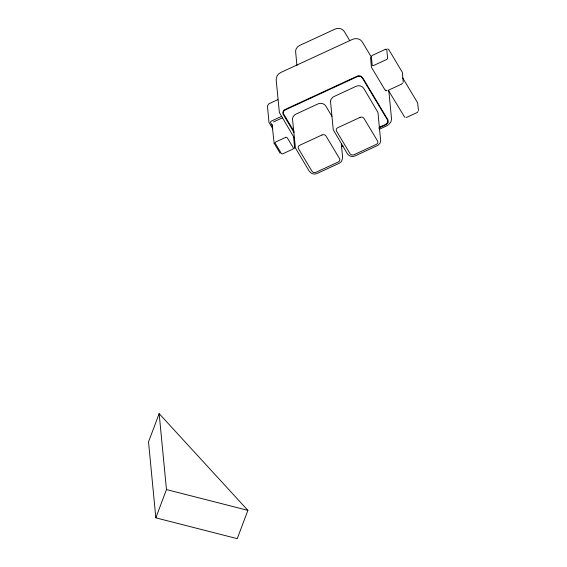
<?xml version="1.0" encoding="UTF-8"?>
<svg xmlns="http://www.w3.org/2000/svg" width="567" height="567" viewBox="0 0 567 567"><rect width="100%" height="100%" fill="white"/><g stroke="black" fill="none" stroke-linecap="round" stroke-linejoin="round"><path stroke-width="0.85" d="M294.564 147.314L294.202 148.611M370.542 57.317L371.42 67.26L384.908 89.813L386.992 90.805M403.243 82.272L402.357 72.328L388.877 49.783L387.771 48.932M159.15 413.634L148.519 441.92L155.833 517.841L237.254 538.65L247.885 510.364L159.15 413.634L166.464 489.562L155.833 517.841M388.515 124.825L390.982 121.785L391.528 118.864L388.87 91.237M387.757 125.342L379.847 129.042M277.837 99.643L268.928 103.782L267.454 105.823L268.935 122.196L272.833 128.922M281.601 116.341L271.508 121.005A1.673 1.432 -5.5 0 0 270.771 122.954L272.557 125.924M273.528 121.94L282.529 117.787M379.259 127.235C381.492 125.704 389.331 124.612 387.516 120.02L362.086 77.587L360.825 76.467L358.457 76.12L284.315 110.395L283.337 111.968L283.408 113.641L294.011 131.395M378.699 128.099L385.865 124.79A4.827 4.139 -5.5 0 0 387.218 123.875L388.275 122.174L387.998 119.977L362.547 77.523L360.647 76.077L358.457 75.879A4.827 4.139 -5.5 0 0 356.827 76.339L285.378 109.353A5.039 4.323 -5.5 0 0 283.961 110.31L282.862 112.082L282.947 113.96L294.025 132.515M341.561 146.733L343.155 145.995M317.038 173.502L339.371 163.183L341.568 161.411L342.652 157.711L341.313 143.855M316.45 173.736L314.295 174.055L312.19 173.644M166.464 489.562L247.885 510.364M386.177 90.72L385.787 90.578M311.559 173.353L309.376 171.383L295.428 147.994L292.473 118.786L293.096 116.667L295.201 114.477L318.087 103.86C320.709 102.648 324.189 103.492 325.749 105.979L331.922 116.292M371.059 56.594L362.107 41.653C360.073 38.499 355.608 37.904 352.376 39.414L280.757 72.505L278.525 74.022L277.121 75.758L276.143 79.522L279.382 112.535L294.599 138.454M404.654 117.156L388.402 90.429M272.075 124.534L274.152 143.274M402.754 78.005L417.61 102.825L418.481 110.494M349.697 40.548L344.275 31.504C342.44 28.563 338.336 27.563 335.246 29.002L299.482 45.523L297.42 46.99L296.009 49.194L295.598 51.193L296.924 65.602M274.095 143.167L280.091 153.182M293.628 137.349L294.564 147.448M402.379 83.115A1.673 0.794 -30.9 0 1 402.322 83.25M402.031 83.675A1.673 0.794 -30.9 0 1 401.734 83.959M401.386 84.207A1.673 0.794 -30.9 0 1 401.004 84.412L388.579 90.153A1.673 0.794 -30.9 0 1 388.189 90.302M417.907 111.479A1.304 0.617 -30.9 0 1 416.809 112.684L407.12 117.156A1.304 0.617 -30.9 0 1 405.915 117.107M330.504 101.21L333.247 129.786L347.408 153.806C348.967 156.301 352.447 157.144 355.07 155.925L377.955 145.315L380.06 143.118L380.684 141.006L377.941 112.436L363.78 88.409C362.221 85.915 358.741 85.071 356.119 86.29L333.233 96.9L331.128 99.097L330.504 101.21M385.199 49.435L372.781 55.176A1.673 0.794 -30.9 0 0 371.378 56.721L372.2 65.269A1.673 0.794 -30.9 0 0 373.766 65.439L386.191 59.698A1.673 0.794 -30.9 0 0 387.594 58.16L386.772 49.605A1.673 0.794 -30.9 0 0 385.199 49.435M285.562 137.427L275.874 141.906A1.304 1.12 -5.5 0 0 275.307 143.423L281.204 153.274A1.304 1.12 -5.5 0 0 282.954 153.721L292.643 149.241A1.304 1.12 -5.5 0 0 293.217 147.725L287.313 137.873A1.304 1.12 -5.5 0 0 285.562 137.427M321.985 134.981L299.808 145.23A2.984 2.559 -5.5 0 0 298.497 148.71L312.013 171.255A2.984 2.559 -5.5 0 0 316.017 172.276L338.194 162.027A2.984 2.559 -5.5 0 0 339.505 158.554L325.99 136.002A2.984 2.559 -5.5 0 0 321.985 134.981M360.017 117.412L337.84 127.66A2.984 2.559 -5.5 0 0 336.529 131.133L350.045 153.685A2.984 2.559 -5.5 0 0 354.049 154.706L376.226 144.457A2.984 2.559 -5.5 0 0 377.537 140.977L364.021 118.432A2.984 2.559 -5.5 0 0 360.017 117.412"/></g></svg>
